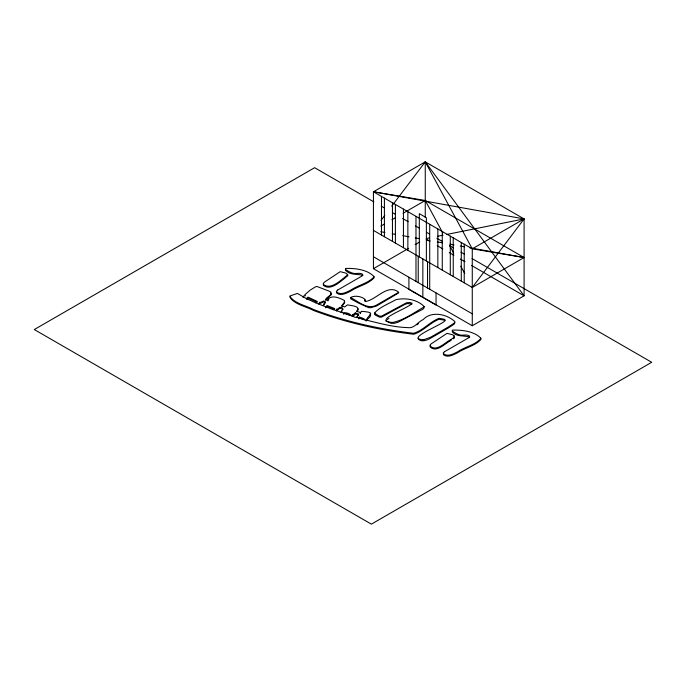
<?xml version="1.0" encoding="UTF-8"?>
<svg xmlns="http://www.w3.org/2000/svg" width="686" height="686" viewBox="0 0 686 686"><rect width="100%" height="100%" fill="white"/><g stroke="black" fill="none" stroke-linecap="round" stroke-linejoin="round"><path stroke-width="1.03" d="M352.038 315.963C358.135 319.05 356.231 316.803 358.735 314.102L355.297 312.902L353.779 314.291L353.77 315.526L352.038 315.963L333.465 309.66M353.779 314.291L352.33 314.848L352.347 316.598M365.055 301.634L364.866 300.159M454.929 322.609L454.312 324.015L448.13 328.088L430.825 338.078C427.344 340.316 420.046 342.897 417.945 338.215M325.627 307.765L325.627 306.805L327.102 305.51L334.708 308.58L333.422 309.789L315.44 302.749L315.903 301.874L317.326 301.463L308.04 297.132L306.342 298.59L297.39 293.437L289.818 296.018C294.165 303.546 305.776 305.364 313.416 309.472C345.624 321.665 379.547 329.22 413.718 333.293C422.979 330.472 429.813 322 438.946 318.321L443.43 319.059A2.804 1.621 0 0 1 445.111 319.95L445.214 320.353C443.576 324.581 402.922 339.124 424.42 339.853M289.818 296.969C294.165 304.507 305.776 306.325 313.416 310.424C345.624 322.617 379.547 330.172 413.718 334.254C422.979 331.424 429.813 322.96 438.946 319.282L443.43 320.01A2.804 1.621 0 0 1 444.751 320.559M366.153 320.705C366.418 319.487 372.627 316.315 369.977 314.119M323.449 283.901L323.406 285.367C331.106 291.627 341.902 280.068 347.836 275.703L347.33 274.803M430.268 345.581L430.233 347.047C436.896 353.11 445.163 343.094 451.045 340.462L451.045 339.51L454.501 336.955L454.432 335.891L452.537 334.742L447.032 333.336L430.911 344.055L430.079 345.152L430.233 346.087C436.896 352.15 445.163 342.143 451.045 339.51M357.26 311.487L358.212 309.532L357.689 308.503M452.374 331.081L452.34 331.998C456.953 337.289 464.328 335.111 469.713 337.195M472.268 287.46L524.095 218.92L425.26 161.853L373.433 191.78L373.433 268.68L472.268 325.747L524.095 295.82L524.095 218.92L373.433 191.78L472.268 248.838L524.095 257.533L472.268 287.46L373.433 230.393M341.928 310.964L341.551 311.736L342.04 312.344M319.299 304.31L319.35 303.281L320.662 303.332L323.32 301.866L325.19 302.586M381.013 220.36L384.812 215.353M391.757 206.152L425.26 161.853L524.095 295.82L471.445 265.422M323.801 304.798L324.367 304.061M322.84 305.57L324.555 304.533L323.801 303.847L325.524 301.823L323.766 300.922L320.662 302.372L319.35 302.32L319.393 303.229L318.476 303.838M327.874 300.888L328.783 299.791M350.975 297.981L350.597 298.736L358.589 303.126L368.588 307.62L370.903 307.697L376.683 305.939L398.626 292.948M358.787 318.87L358.787 317.91C367.662 320.851 364.506 318.373 359.318 317.129L358.787 317.91L356.343 317.335M357.2 316.735L357.86 316.023M340.882 312.19L341.216 311.83C342.117 310.364 344.681 307.268 339.964 307.294L337.366 309.154L336.706 309.017L336.809 309.823L335.9 310.441M341.817 306.359L344.681 302.8L344.278 301.343M374.933 312.996L374.419 314.154L375.508 315.174L379.452 317.121L381.476 317.146L404.834 304.43L407.638 303.478L411.969 304.13M336.56 311.015L336.706 309.978L337.366 310.115L339.964 308.246L343.146 309.335M417.019 324.864L418.443 323.569M349.714 315.311C352.364 313.879 343.78 311.77 343.549 313.133L343.549 314.085M387.324 319.556L388.962 318.287M380.833 226.123L384.537 223.979M391.938 219.709L395.642 217.573M403.042 213.295L425.26 200.475L524.095 257.533L469.687 247.732M302.835 296.961L303.246 296.343A3.19 1.844 0 0 1 304.37 295.863L305.527 295.795L304.79 294.791L310.244 290.084L315.783 286.662L317.172 286.551L329.357 291.241L330.789 292.073L331.227 293.78C330.532 296.155 322.703 299.019 327.05 300.365C331.201 294.14 338.867 297.733 344.278 300.382L344.681 301.84L341.662 305.767L344.655 306.976L347.545 304.858C350.898 305.716 361.942 306.016 356.446 311.35L360.587 312.464L360.587 313.425M306.762 299.43L308.04 298.084L317.164 302.32M373.433 268.68L408.676 248.332M415.124 244.61L419.729 241.952M336.8 291.884L336.723 293.128C341.131 296.369 346.636 293.102 350.838 291.036C357.989 286.122 368.425 284.278 374.144 277.693L373.681 276.381M325.413 300.228L331.227 294.731L330.789 293.025M324.572 303.692L325.07 303.401M325.79 307.671L327.102 306.471L333.73 309.009M358.735 315.063L355.297 313.854L353.779 315.251M472.268 325.747L472.268 248.838L524.095 218.92L446.878 234.415M364.686 319.873L359.318 318.09L359.112 318.681M443.628 353.556L443.542 354.808C447.958 358.049 453.463 354.773 457.665 352.715C464.816 347.793 475.252 345.958 480.972 339.373L480.509 338.052M426.289 238.556L429.445 237.922M437.608 236.276L443.053 235.187M422.833 340.042L430.825 337.118L448.13 327.128L454.312 323.055L454.929 321.648C447.006 314.085 431.391 310.715 423.211 319.556C417.697 321.88 414.353 328.886 407.501 327.599C392.666 327.162 378.303 322.935 363.957 319.556M373.433 191.78L425.26 200.475L442.762 232.863M380.756 231.714L384.94 232.468M392.263 233.789L395.402 234.355M402.725 235.675L409.002 236.807M415.279 237.931L419.463 238.685M426.786 240.006L429.933 240.572M437.256 241.892L442.487 242.835M449.81 244.156L453.995 244.911M460.272 246.034L464.456 246.789M306.342 298.59L315.44 302.749M373.896 201.907L314.634 167.693L34.3 329.546L371.366 524.147L651.7 362.294L472.054 258.579M381.305 206.186L384.083 207.789M392.418 212.6L395.196 214.204M402.605 218.482L408.161 221.689M415.57 225.968L419.275 228.104M426.683 232.383L429.462 233.986M436.871 238.265L442.427 241.472M449.827 245.751L453.532 247.886M460.941 252.165L464.645 254.3M426.178 239.294L429.873 241.429M437.265 245.691L442.804 248.889M449.27 252.628L453.892 255.295M460.357 259.025L464.979 261.692M373.433 256.77L472.268 313.828M453.66 336.191L454.158 336.483M360.587 312.464L361.471 311.35C378.492 312.482 366.787 315.131 366.11 321.048M350.349 315.243C348.488 315.234 344.689 312.456 343.883 313.896M362.868 275.386C357.235 273.628 350.177 275.489 345.521 270.318L345.324 269.795M352.33 314.848L352.372 315.774M423.734 306.753L424.034 307.937L422.962 309.146L397.991 322.257L394.673 323.252L391.209 323.372L385.678 320.834M472.268 248.838L425.26 161.853L425.26 217.488M449.759 245.82L453.763 253.22M460.76 266.177L464.765 273.577M454.432 336.852L454.501 337.915L453.42 338.79L453.42 337.829M464.225 244.199L464.225 282.812M461.284 242.501L461.284 281.114M453.24 237.853L453.24 276.475M450.299 236.155L450.299 274.777M442.264 231.516L442.264 270.138M437.84 228.961L437.84 267.583M436.047 292.922L436.047 305.03L408.907 289.363L408.907 277.255M429.71 224.271L429.71 289.26M427.541 261.64L427.541 288.009M426.375 260.963L426.375 217.745L419.317 213.663L419.317 256.89M422.85 258.922L422.85 297.415M418.228 256.255L418.228 282.632M415.982 216.347L415.982 281.337M407.861 211.657L407.861 250.27M403.437 209.101L403.437 247.715M395.393 204.454L395.393 243.076M392.452 202.756L392.452 241.378M384.409 198.117L384.409 236.739M381.467 196.419L381.467 235.041M360.253 312.653L360.253 313.613M359.318 317.129L359.318 318.09M355.297 312.902L355.297 313.854M354.379 313.785L354.379 314.737M303.246 297.295A3.19 1.844 0 0 1 303.581 297.107M337.701 290.041L336.397 291.241L336.723 292.176C341.131 295.409 346.636 292.142 350.838 290.075C357.989 285.162 368.425 283.327 374.144 276.741C367.696 269.555 354.911 268.097 345.547 268.449L345.521 269.366C348.882 271.819 353.024 274.271 357.389 273.405C361.179 272.959 365.938 274.52 360.039 277.144L337.701 290.041M444.528 351.721L443.216 352.921L443.542 353.847C447.958 357.089 453.463 353.813 457.665 351.755C464.816 346.842 475.252 344.998 480.972 338.412C474.523 331.227 461.738 329.769 452.374 330.12L452.34 331.038C455.71 333.499 459.852 335.951 464.216 335.077C467.998 334.631 472.757 336.2 466.866 338.824L444.528 351.721M365.089 300.142L366.007 301.446C377.034 299.19 387.693 283.481 398.746 292.245L376.683 304.987C367.55 310.329 358.221 301.325 350.563 297.51C354.628 295.194 361.205 296.249 364.866 299.199L365.089 300.142M323.312 283.738L323.406 284.416C331.106 290.667 341.902 279.108 347.836 274.743L345.71 273.071L340.213 271.656L324.084 282.375L323.312 283.738M424.085 306.445L424.034 306.985C414.078 312.559 403.848 320.336 392.375 322.506C372.104 320.559 406.729 309.034 411.72 303.701L411.969 303.178L409.748 302.492L406.541 302.758L381.476 316.195L379.452 316.16L374.419 313.193C379.581 307.045 388.876 303.718 395.891 299.688C405.477 297.587 417.019 299.388 424.085 306.445"/></g></svg>
